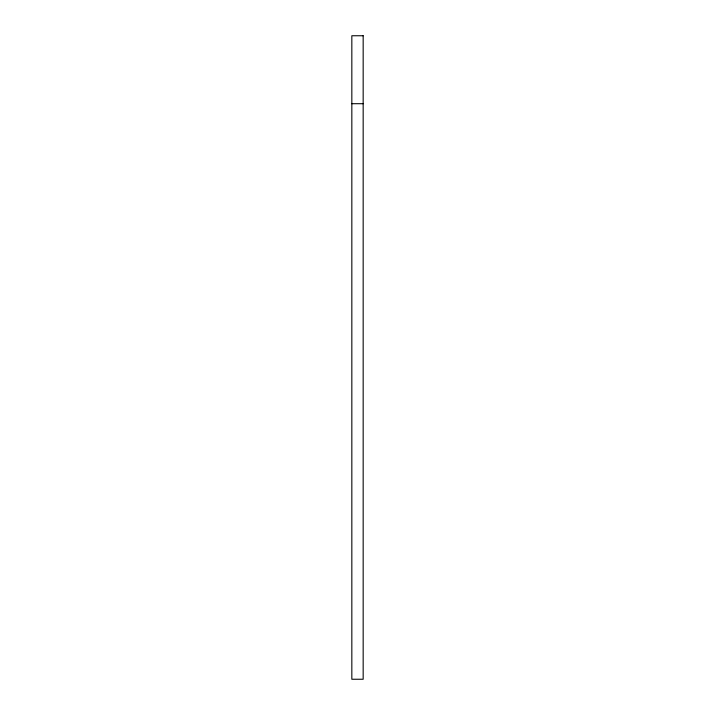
<?xml version="1.0" encoding="UTF-8"?>
<svg xmlns="http://www.w3.org/2000/svg" width="715" height="715" viewBox="0 0 715 715"><rect width="100%" height="100%" fill="white"/><g stroke="black" fill="none" stroke-linecap="round" stroke-linejoin="round"><path stroke-width="1.07" d="M351.834 103.702L363.166 103.702M363.166 35.75L351.834 35.75L351.834 679.25L363.166 679.25L363.166 35.75"/></g></svg>
